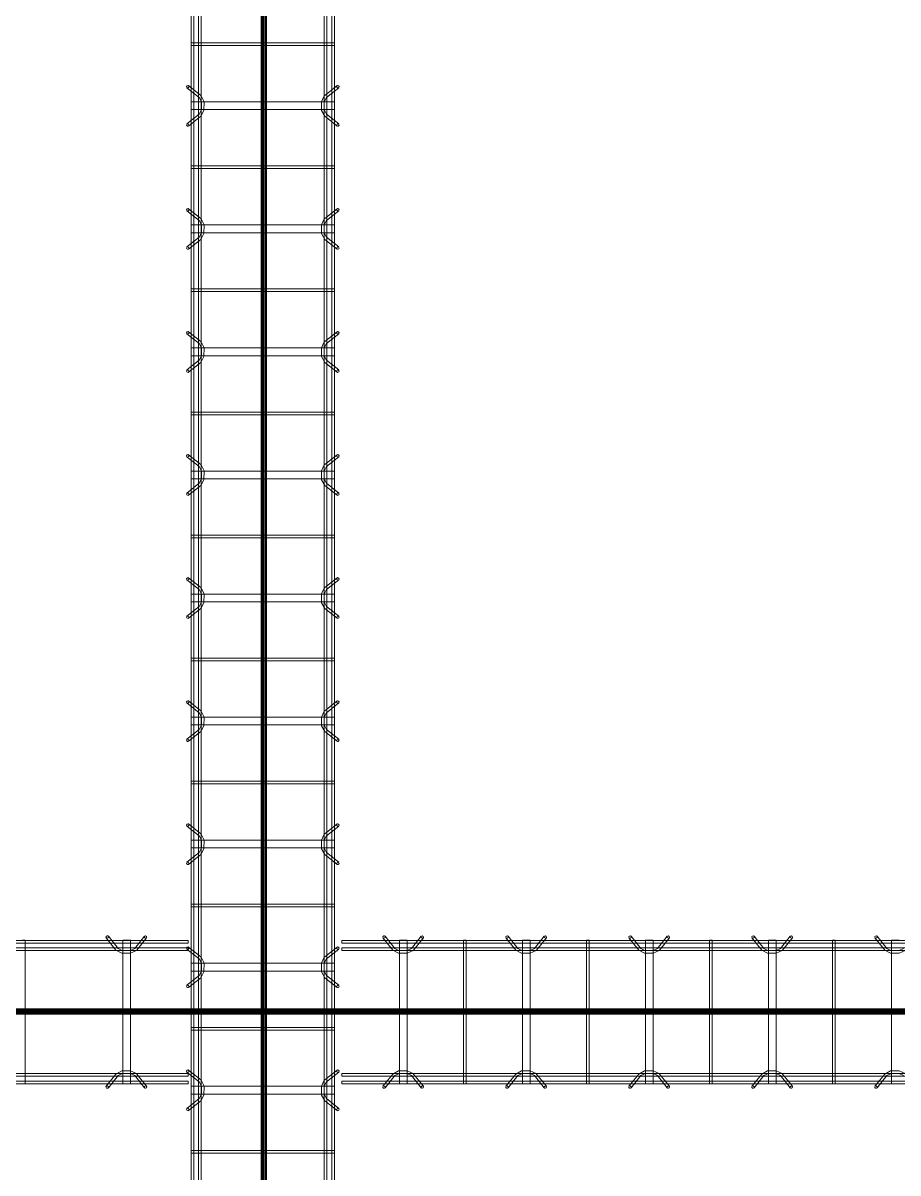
# Model space of a CAD drawing. Header units: inches. Extents: x -19229 to -222, y -6301 to 12387.
# Drawn here: x -3014.3 to -2929, y 11831.4 to 11943.6 of the extents above; entities that cross this region are included whole.
import ezdxf

# ---------------------------------------------------------------- set-up
doc = ezdxf.new("R2010")
doc.units = ezdxf.units.IN
doc.header["$MEASUREMENT"] = 0
doc.linetypes.add('Grid Line 1_2_', pattern=[0.875, 0.5, -0.125, 0.125, -0.125])
for name, color, linetype, lineweight in [('A-GENM', 13, 'Continuous', 9), ('S-BEAM', 12, 'Continuous', 9), ('S-GRID', 1, 'Continuous', 9)]:
    doc.layers.add(name, color=color, linetype=linetype, lineweight=lineweight)

# ---------------------------------------------------------------- blocks, each defined once
blk = doc.blocks.new('Dowel bar assembly - Dowel bar assembly-669756-SLAB ON GROUND JOINTS')
at = {"layer": 'S-BEAM'}
for p, q in [((1937.18, 1.19), (1936.23, 2.39)), ((1939.76, 2.39), (1938.81, 1.19)), ((1949.18, 1.19), (1948.23, 2.39)), ((1951.76, 2.39), (1950.81, 1.19)), ((1961.18, 1.19), (1960.23, 2.39)), ((1963.76, 2.39), (1962.81, 1.19)), ((1973.18, 1.19), (1972.23, 2.39)), ((1975.76, 2.39), (1974.81, 1.19)), ((1985.18, 1.19), (1984.23, 2.39)), ((1987.76, 2.39), (1986.81, 1.19)), ((1997.18, 1.19), (1996.23, 2.39)), ((1999.76, 2.39), (1998.81, 1.19)), ((2009.18, 1.19), (2008.23, 2.39)), ((2011.76, 2.39), (2010.81, 1.19)), ((2021.18, 1.19), (2020.23, 2.39)), ((2023.76, 2.39), (2022.81, 1.19)), ((2033.18, 1.19), (2032.23, 2.39)), ((2035.76, 2.39), (2034.81, 1.19)), ((2175, 1.98), (0, 1.98)), ((0, 1.72), (2175, 1.72)), ((2175, 1.25), (0, 1.25)), ((1931.87, 1.99), (1931.87, -12.01)), ((1932.13, 1.99), (1931.87, 1.99)), ((1931.87, 1.99), (1932.13, 1.99)), ((1932.13, -12.01), (1932.13, 1.99)), ((1936.02, 2.23), (1936.97, 1.03)), ((1937.62, 1.99), (1937.62, -12.01)), ((1938.38, 1.99), (1937.62, 1.99)), ((1937.62, 1.99), (1938.38, 1.99)), ((1938.38, -12.01), (1938.38, 1.99)), ((1939.01, 1.03), (1939.96, 2.23)), ((1943.87, 1.99), (1943.87, -12.01)), ((1944.13, 1.99), (1943.87, 1.99)), ((1943.87, 1.99), (1944.13, 1.99)), ((1944.13, -12.01), (1944.13, 1.99)), ((1948.02, 2.23), (1948.97, 1.03)), ((1949.62, 1.99), (1949.62, -12.01)), ((1950.38, 1.99), (1949.62, 1.99)), ((1949.62, 1.99), (1950.38, 1.99)), ((1950.38, -12.01), (1950.38, 1.99)), ((1951.01, 1.03), (1951.96, 2.23)), ((1955.87, 1.99), (1955.87, -12.01)), ((1956.13, 1.99), (1955.87, 1.99)), ((1955.87, 1.99), (1956.13, 1.99)), ((1956.13, -12.01), (1956.13, 1.99)), ((1960.02, 2.23), (1960.97, 1.03)), ((1961.62, 1.99), (1961.62, -12.01)), ((1962.38, 1.99), (1961.62, 1.99)), ((1961.62, 1.99), (1962.38, 1.99)), ((1962.38, -12.01), (1962.38, 1.99)), ((1963.01, 1.03), (1963.96, 2.23)), ((1967.87, 1.99), (1967.87, -12.01)), ((1968.13, 1.99), (1967.87, 1.99)), ((1967.87, 1.99), (1968.13, 1.99)), ((1968.13, -12.01), (1968.13, 1.99)), ((1972.02, 2.23), (1972.97, 1.03)), ((1973.62, 1.99), (1973.62, -12.01)), ((1974.38, 1.99), (1973.62, 1.99)), ((1973.62, 1.99), (1974.38, 1.99)), ((1974.38, -12.01), (1974.38, 1.99)), ((1975.01, 1.03), (1975.96, 2.23)), ((1979.87, 1.99), (1979.87, -12.01)), ((1980.13, 1.99), (1979.87, 1.99)), ((1979.87, 1.99), (1980.13, 1.99)), ((1980.13, -12.01), (1980.13, 1.99)), ((1984.02, 2.23), (1984.97, 1.03)), ((1985.62, 1.99), (1985.62, -12.01)), ((1986.38, 1.99), (1985.62, 1.99)), ((1985.62, 1.99), (1986.38, 1.99)), ((1986.38, -12.01), (1986.38, 1.99)), ((1987.01, 1.03), (1987.96, 2.23)), ((1991.87, 1.99), (1991.87, -12.01)), ((1992.13, 1.99), (1991.87, 1.99)), ((1991.87, 1.99), (1992.13, 1.99)), ((1992.13, -12.01), (1992.13, 1.99)), ((1996.02, 2.23), (1996.97, 1.03)), ((1997.62, 1.99), (1997.62, -12.01)), ((1998.38, 1.99), (1997.62, 1.99)), ((1997.62, 1.99), (1998.38, 1.99)), ((1998.38, -12.01), (1998.38, 1.99)), ((1999.01, 1.03), (1999.96, 2.23)), ((2003.87, 1.99), (2003.87, -12.01)), ((2004.13, 1.99), (2003.87, 1.99)), ((2003.87, 1.99), (2004.13, 1.99)), ((2004.13, -12.01), (2004.13, 1.99)), ((2008.02, 2.23), (2008.97, 1.03)), ((2009.62, 1.99), (2009.62, -12.01)), ((2010.38, 1.99), (2009.62, 1.99)), ((2009.62, 1.99), (2010.38, 1.99)), ((2010.38, -12.01), (2010.38, 1.99)), ((2011.01, 1.03), (2011.96, 2.23)), ((2015.87, 1.99), (2015.87, -12.01)), ((2016.13, 1.99), (2015.87, 1.99)), ((2015.87, 1.99), (2016.13, 1.99)), ((2016.13, -12.01), (2016.13, 1.99)), ((2020.02, 2.23), (2020.97, 1.03)), ((2021.62, 1.99), (2021.62, -12.01)), ((2022.38, 1.99), (2021.62, 1.99)), ((2021.62, 1.99), (2022.38, 1.99)), ((2022.38, -12.01), (2022.38, 1.99)), ((2023.01, 1.03), (2023.96, 2.23)), ((2027.87, 1.99), (2027.87, -12.01)), ((2028.13, 1.99), (2027.87, 1.99)), ((2027.87, 1.99), (2028.13, 1.99)), ((2028.13, -12.01), (2028.13, 1.99)), ((2032.02, 2.23), (2032.97, 1.03)), ((2033.62, 1.99), (2033.62, -12.01)), ((2034.38, 1.99), (2033.62, 1.99)), ((2033.62, 1.99), (2034.38, 1.99)), ((2034.38, -12.01), (2034.38, 1.99)), ((2035.01, 1.03), (2035.96, 2.23)), ((2039.87, 1.99), (2039.87, -12.01)), ((2040.13, 1.99), (2039.87, 1.99)), ((2039.87, 1.99), (2040.13, 1.99)), ((2040.13, -12.01), (2040.13, 1.99)), ((0, 0.99), (2175, 0.99)), ((2175, -11.01), (0, -11.01)), ((1936.97, -11.05), (1936.02, -12.25)), ((1936.23, -12.41), (1937.18, -11.21)), ((1938.81, -11.21), (1939.76, -12.41)), ((1939.96, -12.25), (1939.01, -11.05)), ((1948.97, -11.05), (1948.02, -12.25)), ((1948.23, -12.41), (1949.18, -11.21)), ((1950.81, -11.21), (1951.76, -12.41)), ((1951.96, -12.25), (1951.01, -11.05)), ((1960.97, -11.05), (1960.02, -12.25)), ((1960.23, -12.41), (1961.18, -11.21)), ((1962.81, -11.21), (1963.76, -12.41)), ((1963.96, -12.25), (1963.01, -11.05)), ((1972.97, -11.05), (1972.02, -12.25)), ((1972.23, -12.41), (1973.18, -11.21)), ((1974.81, -11.21), (1975.76, -12.41)), ((1975.96, -12.25), (1975.01, -11.05)), ((1984.97, -11.05), (1984.02, -12.25)), ((1984.23, -12.41), (1985.18, -11.21)), ((1986.81, -11.21), (1987.76, -12.41)), ((1987.96, -12.25), (1987.01, -11.05)), ((1996.97, -11.05), (1996.02, -12.25)), ((1996.23, -12.41), (1997.18, -11.21)), ((1998.81, -11.21), (1999.76, -12.41)), ((1999.96, -12.25), (1999.01, -11.05)), ((2008.97, -11.05), (2008.02, -12.25)), ((2008.23, -12.41), (2009.18, -11.21)), ((2010.81, -11.21), (2011.76, -12.41)), ((2011.96, -12.25), (2011.01, -11.05)), ((2020.97, -11.05), (2020.02, -12.25)), ((2020.23, -12.41), (2021.18, -11.21)), ((2022.81, -11.21), (2023.76, -12.41)), ((2023.96, -12.25), (2023.01, -11.05)), ((2032.97, -11.05), (2032.02, -12.25)), ((2032.23, -12.41), (2033.18, -11.21)), ((2034.81, -11.21), (2035.76, -12.41)), ((2035.96, -12.25), (2035.01, -11.05)), ((0, -11.27), (2175, -11.27)), ((2175, -11.74), (0, -11.74)), ((0, -12), (2175, -12)), ((1932.13, -12.01), (1931.87, -12.01)), ((1931.87, -12.01), (1932.13, -12.01)), ((1938.38, -12.01), (1937.62, -12.01)), ((1937.62, -12.01), (1938.38, -12.01)), ((1944.13, -12.01), (1943.87, -12.01)), ((1943.87, -12.01), (1944.13, -12.01)), ((1950.38, -12.01), (1949.62, -12.01)), ((1949.62, -12.01), (1950.38, -12.01)), ((1956.13, -12.01), (1955.87, -12.01)), ((1955.87, -12.01), (1956.13, -12.01)), ((1962.38, -12.01), (1961.62, -12.01)), ((1961.62, -12.01), (1962.38, -12.01)), ((1968.13, -12.01), (1967.87, -12.01)), ((1967.87, -12.01), (1968.13, -12.01)), ((1974.38, -12.01), (1973.62, -12.01)), ((1973.62, -12.01), (1974.38, -12.01)), ((1980.13, -12.01), (1979.87, -12.01)), ((1979.87, -12.01), (1980.13, -12.01)), ((1986.38, -12.01), (1985.62, -12.01)), ((1985.62, -12.01), (1986.38, -12.01)), ((1992.13, -12.01), (1991.87, -12.01)), ((1991.87, -12.01), (1992.13, -12.01)), ((1998.38, -12.01), (1997.62, -12.01)), ((1997.62, -12.01), (1998.38, -12.01)), ((2004.13, -12.01), (2003.87, -12.01)), ((2003.87, -12.01), (2004.13, -12.01)), ((2010.38, -12.01), (2009.62, -12.01)), ((2009.62, -12.01), (2010.38, -12.01)), ((2016.13, -12.01), (2015.87, -12.01)), ((2015.87, -12.01), (2016.13, -12.01)), ((2022.38, -12.01), (2021.62, -12.01)), ((2021.62, -12.01), (2022.38, -12.01)), ((2028.13, -12.01), (2027.87, -12.01)), ((2027.87, -12.01), (2028.13, -12.01)), ((2034.38, -12.01), (2033.62, -12.01)), ((2033.62, -12.01), (2034.38, -12.01)), ((2040.13, -12.01), (2039.87, -12.01)), ((2039.87, -12.01), (2040.13, -12.01))]:
    blk.add_line(p, q, dxfattribs=at)
at = {"layer": 'S-BEAM', "flags": 128}
for points in [[(1937.18, 1.19), (1937.62, 0.97), (1938.38, 0.98), (1938.81, 1.19)], [(1949.18, 1.19), (1949.62, 0.97), (1950.38, 0.98), (1950.81, 1.19)], [(1961.18, 1.19), (1961.62, 0.97), (1962.38, 0.98), (1962.81, 1.19)], [(1973.18, 1.19), (1973.62, 0.97), (1974.38, 0.98), (1974.81, 1.19)], [(1985.18, 1.19), (1985.62, 0.97), (1986.38, 0.98), (1986.81, 1.19)], [(1997.18, 1.19), (1997.62, 0.97), (1998.38, 0.98), (1998.81, 1.19)], [(2009.18, 1.19), (2009.62, 0.97), (2010.38, 0.98), (2010.81, 1.19)], [(2021.18, 1.19), (2021.62, 0.97), (2022.38, 0.98), (2022.81, 1.19)], [(2033.18, 1.19), (2033.62, 0.97), (2034.38, 0.98), (2034.81, 1.19)], [(1936.97, 1.03), (1937.53, 0.73), (1938.39, 0.72), (1938.97, 0.99), (1939.01, 1.03)], [(1948.97, 1.03), (1949.53, 0.73), (1950.39, 0.72), (1950.97, 0.99), (1951.01, 1.03)], [(1960.97, 1.03), (1961.53, 0.73), (1962.39, 0.72), (1962.97, 0.99), (1963.01, 1.03)], [(1972.97, 1.03), (1973.53, 0.73), (1974.39, 0.72), (1974.97, 0.99), (1975.01, 1.03)], [(1984.97, 1.03), (1985.53, 0.73), (1986.39, 0.72), (1986.97, 0.99), (1987.01, 1.03)], [(1996.97, 1.03), (1997.53, 0.73), (1998.39, 0.72), (1998.97, 0.99), (1999.01, 1.03)], [(2008.97, 1.03), (2009.53, 0.73), (2010.39, 0.72), (2010.97, 0.99), (2011.01, 1.03)], [(2020.97, 1.03), (2021.53, 0.73), (2022.39, 0.72), (2022.97, 0.99), (2023.01, 1.03)], [(2032.97, 1.03), (2033.53, 0.73), (2034.39, 0.72), (2034.97, 0.99), (2035.01, 1.03)], [(1936.97, -11.05), (1937.53, -10.75), (1938.39, -10.74), (1938.97, -11.01), (1939.01, -11.05)], [(1937.18, -11.21), (1937.62, -10.99), (1938.38, -11), (1938.81, -11.21)], [(1948.97, -11.05), (1949.53, -10.75), (1950.39, -10.74), (1950.97, -11.01), (1951.01, -11.05)], [(1949.18, -11.21), (1949.62, -10.99), (1950.38, -11), (1950.81, -11.21)], [(1960.97, -11.05), (1961.53, -10.75), (1962.39, -10.74), (1962.97, -11.01), (1963.01, -11.05)], [(1961.18, -11.21), (1961.62, -10.99), (1962.38, -11), (1962.81, -11.21)], [(1972.97, -11.05), (1973.53, -10.75), (1974.39, -10.74), (1974.97, -11.01), (1975.01, -11.05)], [(1973.18, -11.21), (1973.62, -10.99), (1974.38, -11), (1974.81, -11.21)], [(1984.97, -11.05), (1985.53, -10.75), (1986.39, -10.74), (1986.97, -11.01), (1987.01, -11.05)], [(1985.18, -11.21), (1985.62, -10.99), (1986.38, -11), (1986.81, -11.21)], [(1996.97, -11.05), (1997.53, -10.75), (1998.39, -10.74), (1998.97, -11.01), (1999.01, -11.05)], [(1997.18, -11.21), (1997.62, -10.99), (1998.38, -11), (1998.81, -11.21)], [(2008.97, -11.05), (2009.53, -10.75), (2010.39, -10.74), (2010.97, -11.01), (2011.01, -11.05)], [(2009.18, -11.21), (2009.62, -10.99), (2010.38, -11), (2010.81, -11.21)], [(2020.97, -11.05), (2021.53, -10.75), (2022.39, -10.74), (2022.97, -11.01), (2023.01, -11.05)], [(2021.18, -11.21), (2021.62, -10.99), (2022.38, -11), (2022.81, -11.21)], [(2032.97, -11.05), (2033.53, -10.75), (2034.39, -10.74), (2034.97, -11.01), (2035.01, -11.05)], [(2033.18, -11.21), (2033.62, -10.99), (2034.38, -11), (2034.81, -11.21)]]:
    blk.add_lwpolyline(points, dxfattribs=at)
at = {"layer": 'S-BEAM'}
for centre, major_axis, start_param, end_param in [((1936.12, 2.31), (0.101, 0.08), 5.709265, 8.850858), ((1936.12, 2.31), (0.101, 0.08), 2.567673, 5.709265), ((1939.86, 2.31), (-0.101, 0.08), 3.715513, 6.857105), ((1939.86, 2.31), (-0.101, 0.08), 0.57392, 3.715513), ((1948.12, 2.31), (0.101, 0.08), 5.709265, 8.850858), ((1948.12, 2.31), (0.101, 0.08), 2.567673, 5.709265), ((1951.86, 2.31), (-0.101, 0.08), 3.715513, 6.857105), ((1951.86, 2.31), (-0.101, 0.08), 0.57392, 3.715513), ((1960.12, 2.31), (0.101, 0.08), 5.709265, 8.850858), ((1960.12, 2.31), (0.101, 0.08), 2.567673, 5.709265), ((1963.86, 2.31), (-0.101, 0.08), 3.715513, 6.857105), ((1963.86, 2.31), (-0.101, 0.08), 0.57392, 3.715513), ((1972.12, 2.31), (0.101, 0.08), 5.709265, 8.850858), ((1972.12, 2.31), (0.101, 0.08), 2.567673, 5.709265), ((1975.86, 2.31), (-0.101, 0.08), 3.715513, 6.857105), ((1975.86, 2.31), (-0.101, 0.08), 0.57392, 3.715513), ((1984.12, 2.31), (0.101, 0.08), 5.709265, 8.850858), ((1984.12, 2.31), (0.101, 0.08), 2.567673, 5.709265), ((1987.86, 2.31), (-0.101, 0.08), 3.715513, 6.857105), ((1987.86, 2.31), (-0.101, 0.08), 0.57392, 3.715513), ((1996.12, 2.31), (0.101, 0.08), 5.709265, 8.850858), ((1996.12, 2.31), (0.101, 0.08), 2.567673, 5.709265), ((1999.86, 2.31), (-0.101, 0.08), 3.715513, 6.857105), ((1999.86, 2.31), (-0.101, 0.08), 0.57392, 3.715513), ((2008.12, 2.31), (0.101, 0.08), 5.709265, 8.850858), ((2008.12, 2.31), (0.101, 0.08), 2.567673, 5.709265), ((2011.86, 2.31), (-0.101, 0.08), 3.715513, 6.857105), ((2011.86, 2.31), (-0.101, 0.08), 0.57392, 3.715513), ((2020.12, 2.31), (0.101, 0.08), 5.709265, 8.850858), ((2020.12, 2.31), (0.101, 0.08), 2.567673, 5.709265), ((2023.86, 2.31), (-0.101, 0.08), 3.715513, 6.857105), ((2023.86, 2.31), (-0.101, 0.08), 0.57392, 3.715513), ((2032.12, 2.31), (0.101, 0.08), 5.709265, 8.850858), ((2032.12, 2.31), (0.101, 0.08), 2.567673, 5.709265), ((2035.86, 2.31), (-0.101, 0.08), 3.715513, 6.857105), ((2035.86, 2.31), (-0.101, 0.08), 0.57392, 3.715513), ((1936.12, -12.33), (-0.101, 0.08), 3.715513, 6.857105), ((1936.12, -12.33), (-0.101, 0.08), 0.57392, 3.715513), ((1939.86, -12.33), (0.101, 0.08), 5.709265, 8.850858), ((1939.86, -12.33), (0.101, 0.08), 2.567673, 5.709265), ((1948.12, -12.33), (-0.101, 0.08), 3.715513, 6.857105), ((1948.12, -12.33), (-0.101, 0.08), 0.57392, 3.715513), ((1951.86, -12.33), (0.101, 0.08), 5.709265, 8.850858), ((1951.86, -12.33), (0.101, 0.08), 2.567673, 5.709265), ((1960.12, -12.33), (-0.101, 0.08), 3.715513, 6.857105), ((1960.12, -12.33), (-0.101, 0.08), 0.57392, 3.715513), ((1963.86, -12.33), (0.101, 0.08), 5.709265, 8.850858), ((1963.86, -12.33), (0.101, 0.08), 2.567673, 5.709265), ((1972.12, -12.33), (-0.101, 0.08), 3.715513, 6.857105), ((1972.12, -12.33), (-0.101, 0.08), 0.57392, 3.715513), ((1975.86, -12.33), (0.101, 0.08), 5.709265, 8.850858), ((1975.86, -12.33), (0.101, 0.08), 2.567673, 5.709265), ((1984.12, -12.33), (-0.101, 0.08), 3.715513, 6.857105), ((1984.12, -12.33), (-0.101, 0.08), 0.57392, 3.715513), ((1987.86, -12.33), (0.101, 0.08), 5.709265, 8.850858), ((1987.86, -12.33), (0.101, 0.08), 2.567673, 5.709265), ((1996.12, -12.33), (-0.101, 0.08), 3.715513, 6.857105), ((1996.12, -12.33), (-0.101, 0.08), 0.57392, 3.715513), ((1999.86, -12.33), (0.101, 0.08), 5.709265, 8.850858), ((1999.86, -12.33), (0.101, 0.08), 2.567673, 5.709265), ((2008.12, -12.33), (-0.101, 0.08), 3.715513, 6.857105), ((2008.12, -12.33), (-0.101, 0.08), 0.57392, 3.715513), ((2011.86, -12.33), (0.101, 0.08), 5.709265, 8.850858), ((2011.86, -12.33), (0.101, 0.08), 2.567673, 5.709265), ((2020.12, -12.33), (-0.101, 0.08), 3.715513, 6.857105), ((2020.12, -12.33), (-0.101, 0.08), 0.57392, 3.715513), ((2023.86, -12.33), (0.101, 0.08), 5.709265, 8.850858), ((2023.86, -12.33), (0.101, 0.08), 2.567673, 5.709265), ((2032.12, -12.33), (-0.101, 0.08), 3.715513, 6.857105), ((2032.12, -12.33), (-0.101, 0.08), 0.57392, 3.715513), ((2035.86, -12.33), (0.101, 0.08), 5.709265, 8.850858), ((2035.86, -12.33), (0.101, 0.08), 2.567673, 5.709265)]:
    blk.add_ellipse(centre, major_axis=major_axis, ratio=0.816528, start_param=start_param, end_param=end_param, dxfattribs=at)
blk = doc.blocks.new('Dowel bar assembly - Dowel bar assembly-672715-SLAB ON GROUND JOINTS')
at = {"layer": 'S-BEAM'}
for p, q in [((5.18, 1.19), (4.23, 2.39)), ((7.76, 2.39), (6.81, 1.19)), ((17.18, 1.19), (16.23, 2.39)), ((19.76, 2.39), (18.81, 1.19)), ((29.18, 1.19), (28.23, 2.39)), ((31.76, 2.39), (30.81, 1.19)), ((41.18, 1.19), (40.23, 2.39)), ((43.76, 2.39), (42.81, 1.19)), ((53.18, 1.19), (52.23, 2.39)), ((135.5, 1.98), (0, 1.98)), ((0, 1.98), (0, 1.72)), ((0, 1.72), (0, 1.98)), ((0, 1.72), (135.5, 1.72)), ((135.5, 1.25), (0, 1.25)), ((0, 0.99), (0, 1.25)), ((0, 1.25), (0, 0.99)), ((4.02, 2.23), (4.97, 1.03)), ((5.63, 1.99), (5.63, -12.01)), ((6.38, 1.99), (5.63, 1.99)), ((5.63, 1.99), (6.38, 1.99)), ((6.38, -12.01), (6.38, 1.99)), ((7.01, 1.03), (7.96, 2.23)), ((11.87, 1.99), (11.87, -12.01)), ((12.13, 1.99), (11.87, 1.99)), ((11.87, 1.99), (12.13, 1.99)), ((12.13, -12.01), (12.13, 1.99)), ((16.02, 2.23), (16.97, 1.03)), ((17.63, 1.99), (17.63, -12.01)), ((18.38, 1.99), (17.63, 1.99)), ((17.63, 1.99), (18.38, 1.99)), ((18.38, -12.01), (18.38, 1.99)), ((19.01, 1.03), (19.96, 2.23)), ((23.87, 1.99), (23.87, -12.01)), ((24.13, 1.99), (23.87, 1.99)), ((23.87, 1.99), (24.13, 1.99)), ((24.13, -12.01), (24.13, 1.99)), ((28.02, 2.23), (28.97, 1.03)), ((29.63, 1.99), (29.63, -12.01)), ((30.38, 1.99), (29.63, 1.99)), ((29.63, 1.99), (30.38, 1.99)), ((30.38, -12.01), (30.38, 1.99)), ((31.01, 1.03), (31.96, 2.23)), ((35.87, 1.99), (35.87, -12.01)), ((36.13, 1.99), (35.87, 1.99)), ((35.87, 1.99), (36.13, 1.99)), ((36.13, -12.01), (36.13, 1.99)), ((40.02, 2.23), (40.97, 1.03)), ((41.63, 1.99), (41.63, -12.01)), ((42.38, 1.99), (41.63, 1.99)), ((41.63, 1.99), (42.38, 1.99)), ((42.38, -12.01), (42.38, 1.99)), ((43.01, 1.03), (43.96, 2.23)), ((47.87, 1.99), (47.87, -12.01)), ((48.13, 1.99), (47.87, 1.99)), ((47.87, 1.99), (48.13, 1.99)), ((48.13, -12.01), (48.13, 1.99)), ((52.02, 2.23), (52.97, 1.03)), ((53.63, 1.99), (53.63, -12.01)), ((54.38, 1.99), (53.63, 1.99)), ((53.63, 1.99), (54.38, 1.99)), ((0, 0.99), (135.5, 0.99)), ((135.5, -11.01), (0, -11.01)), ((0, -11.27), (0, -11.01)), ((0, -11.01), (0, -11.27)), ((4.97, -11.05), (4.02, -12.25)), ((4.23, -12.41), (5.18, -11.21)), ((6.81, -11.21), (7.76, -12.41)), ((7.96, -12.25), (7.01, -11.05)), ((16.97, -11.05), (16.02, -12.25)), ((16.23, -12.41), (17.18, -11.21)), ((18.81, -11.21), (19.76, -12.41)), ((19.96, -12.25), (19.01, -11.05)), ((28.97, -11.05), (28.02, -12.25)), ((28.23, -12.41), (29.18, -11.21)), ((30.81, -11.21), (31.76, -12.41)), ((31.96, -12.25), (31.01, -11.05)), ((40.97, -11.05), (40.02, -12.25)), ((40.23, -12.41), (41.18, -11.21)), ((42.81, -11.21), (43.76, -12.41)), ((43.96, -12.25), (43.01, -11.05)), ((52.97, -11.05), (52.02, -12.25)), ((52.23, -12.41), (53.18, -11.21)), ((0, -11.27), (135.5, -11.27)), ((135.5, -11.74), (0, -11.74)), ((0, -12), (0, -11.74)), ((0, -11.74), (0, -12)), ((0, -12), (135.5, -12)), ((6.38, -12.01), (5.63, -12.01)), ((5.63, -12.01), (6.38, -12.01)), ((12.13, -12.01), (11.87, -12.01)), ((11.87, -12.01), (12.13, -12.01)), ((18.38, -12.01), (17.63, -12.01)), ((17.63, -12.01), (18.38, -12.01)), ((24.13, -12.01), (23.87, -12.01)), ((23.87, -12.01), (24.13, -12.01)), ((30.38, -12.01), (29.63, -12.01)), ((29.63, -12.01), (30.38, -12.01)), ((36.13, -12.01), (35.87, -12.01)), ((35.87, -12.01), (36.13, -12.01)), ((42.38, -12.01), (41.63, -12.01)), ((41.63, -12.01), (42.38, -12.01)), ((48.13, -12.01), (47.87, -12.01)), ((47.87, -12.01), (48.13, -12.01)), ((54.38, -12.01), (53.63, -12.01)), ((53.63, -12.01), (54.38, -12.01))]:
    blk.add_line(p, q, dxfattribs=at)
at = {"layer": 'S-BEAM', "flags": 128}
for points in [[(5.18, 1.19), (5.62, 0.97), (6.38, 0.98), (6.81, 1.19)], [(17.18, 1.19), (17.62, 0.97), (18.38, 0.98), (18.81, 1.19)], [(29.18, 1.19), (29.62, 0.97), (30.38, 0.98), (30.81, 1.19)], [(41.18, 1.19), (41.62, 0.97), (42.38, 0.98), (42.81, 1.19)], [(53.18, 1.19), (53.62, 0.97), (54.38, 0.98), (54.81, 1.19)], [(4.97, 1.03), (5.53, 0.73), (6.39, 0.72), (6.97, 0.99), (7.01, 1.03)], [(16.97, 1.03), (17.53, 0.73), (18.39, 0.72), (18.97, 0.99), (19.01, 1.03)], [(28.97, 1.03), (29.53, 0.73), (30.39, 0.72), (30.97, 0.99), (31.01, 1.03)], [(40.97, 1.03), (41.53, 0.73), (42.39, 0.72), (42.97, 0.99), (43.01, 1.03)], [(52.97, 1.03), (53.53, 0.73), (54.39, 0.72), (54.97, 0.99), (55.01, 1.03)], [(4.97, -11.05), (5.53, -10.75), (6.39, -10.74), (6.97, -11.01), (7.01, -11.05)], [(5.18, -11.21), (5.62, -10.99), (6.38, -11), (6.81, -11.21)], [(16.97, -11.05), (17.53, -10.75), (18.39, -10.74), (18.97, -11.01), (19.01, -11.05)], [(17.18, -11.21), (17.62, -10.99), (18.38, -11), (18.81, -11.21)], [(28.97, -11.05), (29.53, -10.75), (30.39, -10.74), (30.97, -11.01), (31.01, -11.05)], [(29.18, -11.21), (29.62, -10.99), (30.38, -11), (30.81, -11.21)], [(40.97, -11.05), (41.53, -10.75), (42.39, -10.74), (42.97, -11.01), (43.01, -11.05)], [(41.18, -11.21), (41.62, -10.99), (42.38, -11), (42.81, -11.21)], [(52.97, -11.05), (53.53, -10.75), (54.39, -10.74), (54.97, -11.01), (55.01, -11.05)], [(53.18, -11.21), (53.62, -10.99), (54.38, -11), (54.81, -11.21)]]:
    blk.add_lwpolyline(points, dxfattribs=at)
at = {"layer": 'S-BEAM'}
for centre, major_axis, start_param, end_param in [((4.12, 2.31), (0.101, 0.08), 5.709265, 8.850858), ((4.12, 2.31), (0.101, 0.08), 2.567673, 5.709265), ((7.86, 2.31), (-0.101, 0.08), 3.715513, 6.857105), ((7.86, 2.31), (-0.101, 0.08), 0.57392, 3.715513), ((16.12, 2.31), (0.101, 0.08), 5.709265, 8.850858), ((16.12, 2.31), (0.101, 0.08), 2.567673, 5.709265), ((19.86, 2.31), (-0.101, 0.08), 3.715513, 6.857105), ((19.86, 2.31), (-0.101, 0.08), 0.57392, 3.715513), ((28.12, 2.31), (0.101, 0.08), 5.709265, 8.850858), ((28.12, 2.31), (0.101, 0.08), 2.567673, 5.709265), ((31.86, 2.31), (-0.101, 0.08), 3.715513, 6.857105), ((31.86, 2.31), (-0.101, 0.08), 0.57392, 3.715513), ((40.12, 2.31), (0.101, 0.08), 5.709265, 8.850858), ((40.12, 2.31), (0.101, 0.08), 2.567673, 5.709265), ((43.86, 2.31), (-0.101, 0.08), 3.715513, 6.857105), ((43.86, 2.31), (-0.101, 0.08), 0.57392, 3.715513), ((52.12, 2.31), (0.101, 0.08), 5.709265, 8.850858), ((52.12, 2.31), (0.101, 0.08), 2.567673, 5.709265), ((4.12, -12.33), (-0.101, 0.08), 3.715513, 6.857105), ((4.12, -12.33), (-0.101, 0.08), 0.57392, 3.715513), ((7.86, -12.33), (0.101, 0.08), 5.709265, 8.850858), ((7.86, -12.33), (0.101, 0.08), 2.567673, 5.709265), ((16.12, -12.33), (-0.101, 0.08), 3.715513, 6.857105), ((16.12, -12.33), (-0.101, 0.08), 0.57392, 3.715513), ((19.86, -12.33), (0.101, 0.08), 5.709265, 8.850858), ((19.86, -12.33), (0.101, 0.08), 2.567673, 5.709265), ((28.12, -12.33), (-0.101, 0.08), 3.715513, 6.857105), ((28.12, -12.33), (-0.101, 0.08), 0.57392, 3.715513), ((31.86, -12.33), (0.101, 0.08), 5.709265, 8.850858), ((31.86, -12.33), (0.101, 0.08), 2.567673, 5.709265), ((40.12, -12.33), (-0.101, 0.08), 3.715513, 6.857105), ((40.12, -12.33), (-0.101, 0.08), 0.57392, 3.715513), ((43.86, -12.33), (0.101, 0.08), 5.709265, 8.850858), ((43.86, -12.33), (0.101, 0.08), 2.567673, 5.709265), ((52.12, -12.33), (-0.101, 0.08), 3.715513, 6.857105), ((52.12, -12.33), (-0.101, 0.08), 0.57392, 3.715513)]:
    blk.add_ellipse(centre, major_axis=major_axis, ratio=0.816528, start_param=start_param, end_param=end_param, dxfattribs=at)
blk = doc.blocks.new('Dowel bar assembly - Dowel bar assembly-672828-SLAB ON GROUND JOINTS')
at = {"layer": 'S-BEAM'}
for p, q in [((129.18, 1.19), (128.23, 2.39)), ((131.76, 2.39), (130.81, 1.19)), ((136, 1.98), (0, 1.98)), ((0, 1.72), (136, 1.72)), ((136, 1.25), (0, 1.25)), ((120.13, 1.99), (119.87, 1.99)), ((119.87, 1.99), (120.13, 1.99)), ((120.13, -12.01), (120.13, 1.99)), ((128.02, 2.23), (128.97, 1.03)), ((129.63, 1.99), (129.63, -12.01)), ((130.38, 1.99), (129.63, 1.99)), ((129.63, 1.99), (130.38, 1.99)), ((130.38, -12.01), (130.38, 1.99)), ((131.01, 1.03), (131.96, 2.23)), ((136, 1.98), (136, 1.72)), ((136, 1.72), (136, 1.98)), ((136, 0.99), (136, 1.25)), ((136, 1.25), (136, 0.99)), ((0, 0.99), (136, 0.99)), ((136, -11.01), (0, -11.01)), ((128.97, -11.05), (128.02, -12.25)), ((128.23, -12.41), (129.18, -11.21)), ((130.81, -11.21), (131.76, -12.41)), ((131.96, -12.25), (131.01, -11.05)), ((136, -11.27), (136, -11.01)), ((136, -11.01), (136, -11.27)), ((0, -11.27), (136, -11.27)), ((136, -11.74), (0, -11.74)), ((0, -12), (136, -12)), ((120.13, -12.01), (119.87, -12.01)), ((119.87, -12.01), (120.13, -12.01)), ((130.38, -12.01), (129.63, -12.01)), ((129.63, -12.01), (130.38, -12.01)), ((136, -12), (136, -11.74)), ((136, -11.74), (136, -12))]:
    blk.add_line(p, q, dxfattribs=at)
at = {"layer": 'S-BEAM', "flags": 128}
for points in [[(129.18, 1.19), (129.62, 0.97), (130.38, 0.98), (130.81, 1.19)], [(128.97, 1.03), (129.53, 0.73), (130.39, 0.72), (130.97, 0.99), (131.01, 1.03)], [(128.97, -11.05), (129.53, -10.75), (130.39, -10.74), (130.97, -11.01), (131.01, -11.05)], [(129.18, -11.21), (129.62, -10.99), (130.38, -11), (130.81, -11.21)]]:
    blk.add_lwpolyline(points, dxfattribs=at)
at = {"layer": 'S-BEAM'}
for centre, major_axis, start_param, end_param in [((128.12, 2.31), (0.101, 0.08), 5.709265, 8.850858), ((128.12, 2.31), (0.101, 0.08), 2.567673, 5.709265), ((131.86, 2.31), (-0.101, 0.08), 3.715513, 6.857105), ((131.86, 2.31), (-0.101, 0.08), 0.57392, 3.715513), ((128.12, -12.33), (-0.101, 0.08), 3.715513, 6.857105), ((128.12, -12.33), (-0.101, 0.08), 0.57392, 3.715513), ((131.86, -12.33), (0.101, 0.08), 5.709265, 8.850858), ((131.86, -12.33), (0.101, 0.08), 2.567673, 5.709265)]:
    blk.add_ellipse(centre, major_axis=major_axis, ratio=0.816528, start_param=start_param, end_param=end_param, dxfattribs=at)

msp = doc.modelspace()

# ---------------------------------------------------------------- linework, layer by layer
at = {"layer": 'A-GENM'}
for p, q in [((-2991.08036, 9901.1894), (-2991.08036, 12077.1894)), ((-2991.02059, 12077.1894), (-2991.02059, 9901.1894)), ((-2991.02059, 12077.1894), (-2991.02059, 9901.1894)), ((-2991.00273, 12077.1894), (-2991.00273, 9901.1894)), ((-2990.99348, 9901.1894), (-2990.99348, 12077.1894)), ((-2990.98122, 9901.1894), (-2990.98122, 12077.1894)), ((-2990.98122, 12077.1894), (-2990.98122, 9901.1894)), ((-2990.91585, 9901.1894), (-2990.91585, 12077.1894)), ((-2990.86718, 9901.1894), (-2990.86718, 12077.1894)), ((-2990.7803, 12077.1894), (-2990.7803, 9901.1894)), ((-2990.66626, 9901.1894), (-2990.66626, 12077.1894)), ((-2990.66626, 9901.1894), (-2990.66626, 12077.1894)), ((-2990.65869, 9901.1894), (-2990.65869, 12077.1894)), ((-2990.65717, 9901.1894), (-2990.65717, 12077.1894)), ((-2990.62689, 12077.1894), (-2990.62689, 9901.1894)), ((-2990.62689, 12077.1894), (-2990.62689, 9901.1894)), ((-2990.57181, 9901.1894), (-2990.57181, 12077.1894)), ((-2990.57029, 9901.1894), (-2990.57029, 12077.1894)), ((-2847.51659, 11847.44285), (-3134.13804, 11847.44285)), ((-2847.51659, 11847.44133), (-3134.13804, 11847.44133)), ((-3134.13804, 11847.38625), (-2847.51659, 11847.38625)), ((-3134.13804, 11847.38625), (-2847.51659, 11847.38625)), ((-2847.51659, 11847.35597), (-3134.13804, 11847.35597)), ((-2847.51659, 11847.35445), (-3134.13804, 11847.35445)), ((-2847.51659, 11847.34688), (-3134.13804, 11847.34688)), ((-2847.51659, 11847.34688), (-3134.13804, 11847.34688)), ((-3134.13804, 11847.23284), (-2847.51659, 11847.23284)), ((-2847.51659, 11847.14596), (-3134.13804, 11847.14596)), ((-2847.51659, 11847.09729), (-3134.13804, 11847.09729)), ((-2847.51659, 11847.03192), (-3134.13804, 11847.03192)), ((-3134.13804, 11847.03192), (-2847.51659, 11847.03192)), ((-2847.51659, 11847.01965), (-3134.13804, 11847.01965)), ((-3134.13804, 11847.01041), (-2847.51659, 11847.01041)), ((-3134.13804, 11846.99255), (-2847.51659, 11846.99255)), ((-3134.13804, 11846.99255), (-2847.51659, 11846.99255)), ((-2847.51659, 11846.93277), (-3134.13804, 11846.93277))]:
    msp.add_line(p, q, dxfattribs=at)
at = {"layer": 'S-GRID', "linetype": 'Grid Line 1_2_', "lineweight": 30}
msp.add_line((-1777.2452, 11847.1894), (-4038.05123, 11847.1894), dxfattribs=at)

# ---------------------------------------------------------------- block references
at = {"layer": 'S-BEAM', "rotation": 89.99999999999991}
msp.add_blockref('Dowel bar assembly - Dowel bar assembly-669756-SLAB ON GROUND JOINTS', (-2995.93092, 9901.50636), dxfattribs=at)
at = {"layer": 'S-BEAM'}
for name, p in [('Dowel bar assembly - Dowel bar assembly-672828-SLAB ON GROUND JOINTS', (-3134.22008, 11852.13419)), ('Dowel bar assembly - Dowel bar assembly-672715-SLAB ON GROUND JOINTS', (-2983.22008, 11852.13419))]:
    msp.add_blockref(name, p, dxfattribs=at)

doc.saveas('drawing.dxf')
